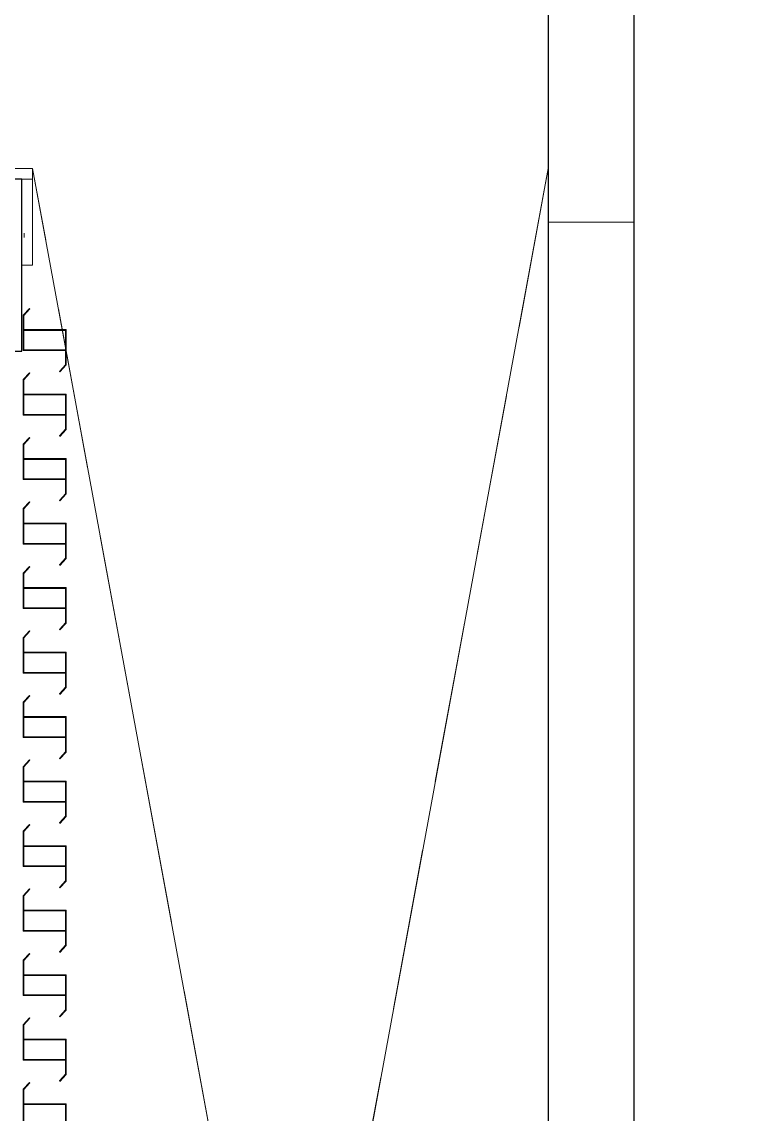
# Model space of a CAD drawing. Header units: millimetres. Extents: x -282761 to 137668, y -273845 to 94451.
# Drawn here: x 104056 to 105778, y -16524 to -13984 of the extents above; entities that cross this region are included whole.
import ezdxf

# ---------------------------------------------------------------- set-up
doc = ezdxf.new("R2010")
doc.units = ezdxf.units.MM
doc.linetypes.add('BLK_2 - 1ST__2ND_STOREY_PLAN-archi clean_11 SEPT 2024$0$IDA - Hidden 065', pattern=[537.5, 375, -162.5])
for name, color, linetype, lineweight in [('BLK_2 - 1ST__2ND_STOREY_PLAN-archi clean_11 SEPT 2024$0$0-1', 8, 'Continuous', 5), ('BLK_2 - 1ST__2ND_STOREY_PLAN-archi clean_11 SEPT 2024$0$1599_DB_A_BLK2_HQ_R21-2ND STOREY 20230517--$0$S-_COLN----_E', 8, 'Continuous', 9), ('BLK_2 - 1ST__2ND_STOREY_PLAN-archi clean_11 SEPT 2024$0$1599_DB_A_BLK2_HQ_R21-2ND STOREY 20230517--$0$S-_COLN----_E-1', 8, 'Continuous', 25), ('BLK_2 - 1ST__2ND_STOREY_PLAN-archi clean_11 SEPT 2024$0$_CATCHMENT_DRAIN', 8, 'Continuous', 0), ('BLK_2 - 1ST__2ND_STOREY_PLAN-archi clean_11 SEPT 2024$0$A-_DETA----_E-2', 8, 'BLK_2 - 1ST__2ND_STOREY_PLAN-archi clean_11 SEPT 2024$0$IDA - Hidden 065', 9), ('BLK_2 - 1ST__2ND_STOREY_PLAN-archi clean_11 SEPT 2024$0$A-_FLOR----_E', 8, 'Continuous', 9), ('BLK_2 - 1ST__2ND_STOREY_PLAN-archi clean_11 SEPT 2024$0$A-_GENM----_M', 8, 'Continuous', 9), ('BLK_2 - 1ST__2ND_STOREY_PLAN-archi clean_11 SEPT 2024$0$A-_WALL----_E', 8, 'Continuous', 9), ('BLK_2 - 1ST__2ND_STOREY_PLAN-archi clean_11 SEPT 2024$0$A-_WALL----_E-1', 8, 'Continuous', 18), ('BLK_2 - 1ST__2ND_STOREY_PLAN-archi clean_11 SEPT 2024$0$A-_WALL----_H-1', 8, 'Continuous', 9)]:
    doc.layers.add(name, color=color, linetype=linetype, lineweight=lineweight)
doc.layers.add('BLK_2 - 1ST__2ND_STOREY_PLAN-archi clean_11 SEPT 2024$0$Retaining Walls', color=8, linetype='Continuous')

# ---------------------------------------------------------------- blocks, each defined once
blk = doc.blocks.new('BLK_2 - 1ST__2ND_STOREY_PLAN-archi clean_11 SEPT 2024$0$1599_DB_A_BLK2_HQ_R21_rvt-2-BLK 2 2ND STOREY PLAN')
at = {"layer": 'BLK_2 - 1ST__2ND_STOREY_PLAN-archi clean_11 SEPT 2024$0$A-_WALL----_H-1'}
h = blk.add_hatch(dxfattribs=at)
h.set_pattern_fill('FP_4', color=256, style=0, pattern_type=2)
h.set_pattern_definition([(0, (0, 0), (635, 635), [79.375, -555.625]), (90, (0, 0), (-635, 635), [79.375, -555.625]), (135, (79.38, 0), (-635.0003, 0), [112.253, -785.772]), (0, (79.4, 357.2), (635, 635), [79.375, -555.625]), (45, (119.06, 317.5), (0, 635.0003), [56.127, -841.899]), (135, (119.06, 317.5), (-635.0003, 0), [56.127, -841.899]), (0, (317.5, 515.94), (635, 635), [112.253, -522.747]), (45, (317.5, 515.94), (0, 635.0003), [79.375, -818.651]), (135, (429.75, 515.94), (-635.0003, 0), [79.375, -818.651]), (90, (436.56, 158.75), (-635, 635), [79.375, -555.625]), (45, (436.56, 158.75), (0, 635.0003), [56.127, -841.899]), (135, (476.25, 198.44), (-635.0003, 0), [56.127, -841.899]), (0, (79.4, 158.75), (635, 635), [39.687, -531.812]), (0, (555.6, 317.5), (635, 635), [39.687, -531.812]), (90, (357.2, 396.9), (-635, 635), [39.687, -531.812]), (135, (436.56, 39.7), (-635.0003, 0), [56.127, -841.899]), (135, (158.75, 476.25), (-635.0003, 0), [56.127, -841.899]), (45, (297.66, 208.36), (0, 635.0003), [56.127, -841.899]), (90, (218.3, 79.4), (-635, 635), [9.922, -625.078]), (90, (248.05, 347.27), (-635, 635), [9.922, -625.078]), (90, (545.7, 456.4), (-635, 635), [9.922, -625.078]), (90, (555.6, 119.06), (-635, 635), [9.922, -625.078])])
h.paths.add_polyline_path([(-117011.4, -57277.4), (-117011.4, -57077.4), (-117036.4, -57079), (-117036.4, -57277.4)])
h.paths.add_polyline_path([(-118886.4, -57277.4), (-117236.4, -57277.4), (-117236.4, -57077.4), (-120136.4, -57077.4), (-120136.4, -57277.4), (-119584.1, -57277.4)])
at = {"layer": 'BLK_2 - 1ST__2ND_STOREY_PLAN-archi clean_11 SEPT 2024$0$A-_DETA----_E-2'}
for p, q in [((-115811.4, -57052.4), (-117011.4, -63562.4)), ((-115811.4, -63562.4), (-117011.4, -57052.4))]:
    blk.add_line(p, q, dxfattribs=at)
at = {"layer": 'BLK_2 - 1ST__2ND_STOREY_PLAN-archi clean_11 SEPT 2024$0$A-_FLOR----_E'}
blk.add_line((-115611.4, -36902.4), (-115611.4, -67802.4), dxfattribs=at)
at = {"layer": 'BLK_2 - 1ST__2ND_STOREY_PLAN-archi clean_11 SEPT 2024$0$A-_WALL----_E'}
for p, q in [((-115811.4, -57177.4), (-115811.4, -36902.4)), ((-115611.4, -36902.4), (-115611.4, -57177.4)), ((-117011.4, -57052.4), (-117011.4, -57077.4)), ((-117011.4, -57077.4), (-120336.4, -57077.4)), ((-115811.4, -57177.4), (-115611.4, -57177.4)), ((-115811.4, -63562.4), (-115811.4, -57177.4)), ((-115611.4, -57177.4), (-115611.4, -63562.4))]:
    blk.add_line(p, q, dxfattribs=at)
at = {"layer": 'BLK_2 - 1ST__2ND_STOREY_PLAN-archi clean_11 SEPT 2024$0$A-_WALL----_E-1'}
blk.add_line((-117011.4, -57052.4), (-120336.4, -57052.4), dxfattribs=at)
blk = doc.blocks.new('BLK_2 - 1ST__2ND_STOREY_PLAN-archi clean_11 SEPT 2024$0$1599_DB_A_BLK2_HQ_R21-2ND STOREY 20230517--$0$IDA - Rectangle Column - 200W X 400D-V18-LINKVIEW_BLK2_2ND STOREY')
at = {"layer": 'BLK_2 - 1ST__2ND_STOREY_PLAN-archi clean_11 SEPT 2024$0$1599_DB_A_BLK2_HQ_R21-2ND STOREY 20230517--$0$S-_COLN----_E-1'}
for p, q in [((100, 200), (-100, 200)), ((-100, 200), (-100, -200)), ((100, -200), (100, 200)), ((-100, -200), (-70, -200)), ((-30, -200), (100, -200))]:
    blk.add_line(p, q, dxfattribs=at)
blk = doc.blocks.new('BLK_2 - 1ST__2ND_STOREY_PLAN-archi clean_11 SEPT 2024$0$trellis family - trellis family-4726013-BLK2 - 2ND STOREY WALL SETTING OUT')
at = {"layer": 'BLK_2 - 1ST__2ND_STOREY_PLAN-archi clean_11 SEPT 2024$0$A-_GENM----_M'}
for p, q in [((14.4, 3600), (0, 3584.2)), ((0, 3584.2), (0, 3502)), ((0, 3584.2), (0, 3584.2)), ((1.5, 3583.6), (15.4, 3599)), ((1.5, 3550.5), (1.5, 3583.6)), ((1.5, 3583.6), (1.5, 3583.6)), ((15.4, 3599), (14.4, 3600)), ((14.4, 3600), (14.4, 3600)), ((15.4, 3599), (15.4, 3599)), ((100, 3550.5), (1.5, 3550.5)), ((1.5, 3550.5), (1.5, 3550.5)), ((1.5, 3548.9), (98.5, 3548.9)), ((1.5, 3503.5), (1.5, 3548.9)), ((1.5, 3548.9), (1.5, 3548.9)), ((98.5, 3548.9), (98.5, 3503.5)), ((98.5, 3548.9), (98.5, 3548.9)), ((100, 3468.3), (100, 3550.5)), ((100, 3550.5), (100, 3550.5)), ((0, 3502), (98.5, 3502)), ((0, 3502), (0, 3502)), ((98.5, 3503.5), (1.5, 3503.5)), ((1.5, 3503.5), (1.5, 3503.5)), ((98.5, 3503.5), (98.5, 3503.5)), ((98.5, 3502), (98.5, 3468.9)), ((98.5, 3502), (98.5, 3502)), ((98.5, 3468.9), (84.5, 3453.5)), ((85.6, 3452.4), (100, 3468.3)), ((98.5, 3468.9), (98.5, 3468.9)), ((100, 3468.3), (100, 3468.3)), ((14.4, 3450), (0, 3434.2)), ((0, 3434.2), (0, 3352)), ((0, 3434.2), (0, 3434.2)), ((1.5, 3433.6), (15.4, 3449)), ((1.5, 3400.5), (1.5, 3433.6)), ((1.5, 3433.6), (1.5, 3433.6)), ((15.4, 3449), (14.4, 3450)), ((14.4, 3450), (14.4, 3450)), ((15.4, 3449), (15.4, 3449)), ((84.5, 3453.5), (85.6, 3452.4)), ((84.5, 3453.5), (84.5, 3453.5)), ((85.6, 3452.4), (85.6, 3452.4)), ((100, 3400.5), (1.5, 3400.5)), ((1.5, 3400.5), (1.5, 3400.5)), ((1.5, 3398.9), (98.5, 3398.9)), ((1.5, 3353.5), (1.5, 3398.9)), ((1.5, 3398.9), (1.5, 3398.9)), ((98.5, 3398.9), (98.5, 3353.5)), ((98.5, 3398.9), (98.5, 3398.9)), ((100, 3318.3), (100, 3400.5)), ((100, 3400.5), (100, 3400.5)), ((98.5, 3353.5), (1.5, 3353.5)), ((1.5, 3353.5), (1.5, 3353.5)), ((98.5, 3353.5), (98.5, 3353.5)), ((0, 3352), (98.5, 3352)), ((0, 3352), (0, 3352)), ((98.5, 3352), (98.5, 3318.9)), ((98.5, 3352), (98.5, 3352)), ((98.5, 3318.9), (84.5, 3303.5)), ((84.5, 3303.5), (85.6, 3302.4)), ((84.5, 3303.5), (84.5, 3303.5)), ((85.6, 3302.4), (100, 3318.3)), ((85.6, 3302.4), (85.6, 3302.4)), ((98.5, 3318.9), (98.5, 3318.9)), ((100, 3318.3), (100, 3318.3)), ((14.4, 3300), (0, 3284.2)), ((0, 3284.2), (0, 3202)), ((0, 3284.2), (0, 3284.2)), ((1.5, 3283.6), (15.4, 3299)), ((1.5, 3250.5), (1.5, 3283.6)), ((1.5, 3283.6), (1.5, 3283.6)), ((15.4, 3299), (14.4, 3300)), ((14.4, 3300), (14.4, 3300)), ((15.4, 3299), (15.4, 3299)), ((100, 3250.5), (1.5, 3250.5)), ((1.5, 3250.5), (1.5, 3250.5)), ((1.5, 3248.9), (98.5, 3248.9)), ((1.5, 3203.5), (1.5, 3248.9)), ((1.5, 3248.9), (1.5, 3248.9)), ((98.5, 3248.9), (98.5, 3203.5)), ((98.5, 3248.9), (98.5, 3248.9)), ((100, 3168.3), (100, 3250.5)), ((100, 3250.5), (100, 3250.5)), ((0, 3202), (98.5, 3202)), ((0, 3202), (0, 3202)), ((98.5, 3203.5), (1.5, 3203.5)), ((1.5, 3203.5), (1.5, 3203.5)), ((98.5, 3203.5), (98.5, 3203.5)), ((98.5, 3202), (98.5, 3168.9)), ((98.5, 3202), (98.5, 3202)), ((14.4, 3150), (0, 3134.2)), ((15.4, 3149), (14.4, 3150)), ((14.4, 3150), (14.4, 3150)), ((98.5, 3168.9), (84.5, 3153.5)), ((84.5, 3153.5), (85.6, 3152.4)), ((84.5, 3153.5), (84.5, 3153.5)), ((85.6, 3152.4), (100, 3168.3)), ((85.6, 3152.4), (85.6, 3152.4)), ((98.5, 3168.9), (98.5, 3168.9)), ((100, 3168.3), (100, 3168.3)), ((0, 3134.2), (0, 3052)), ((0, 3134.2), (0, 3134.2)), ((1.5, 3133.6), (15.4, 3149)), ((1.5, 3100.5), (1.5, 3133.6)), ((1.5, 3133.6), (1.5, 3133.6)), ((15.4, 3149), (15.4, 3149)), ((100, 3100.5), (1.5, 3100.5)), ((1.5, 3100.5), (1.5, 3100.5)), ((100, 3018.3), (100, 3100.5)), ((100, 3100.5), (100, 3100.5)), ((1.5, 3098.9), (98.5, 3098.9)), ((1.5, 3053.5), (1.5, 3098.9)), ((1.5, 3098.9), (1.5, 3098.9)), ((98.5, 3098.9), (98.5, 3053.5)), ((98.5, 3098.9), (98.5, 3098.9)), ((0, 3052), (98.5, 3052)), ((0, 3052), (0, 3052)), ((98.5, 3053.5), (1.5, 3053.5)), ((1.5, 3053.5), (1.5, 3053.5)), ((98.5, 3053.5), (98.5, 3053.5)), ((98.5, 3052), (98.5, 3018.9)), ((98.5, 3052), (98.5, 3052)), ((14.4, 3000), (0, 2984.2)), ((1.5, 2983.6), (15.4, 2999)), ((15.4, 2999), (14.4, 3000)), ((14.4, 3000), (14.4, 3000)), ((15.4, 2999), (15.4, 2999)), ((98.5, 3018.9), (84.5, 3003.5)), ((84.5, 3003.5), (85.6, 3002.4)), ((84.5, 3003.5), (84.5, 3003.5)), ((85.6, 3002.4), (100, 3018.3)), ((85.6, 3002.4), (85.6, 3002.4)), ((98.5, 3018.9), (98.5, 3018.9)), ((100, 3018.3), (100, 3018.3)), ((0, 2984.2), (0, 2902)), ((0, 2984.2), (0, 2984.2)), ((1.5, 2950.5), (1.5, 2983.6)), ((1.5, 2983.6), (1.5, 2983.6)), ((100, 2950.5), (1.5, 2950.5)), ((1.5, 2950.5), (1.5, 2950.5)), ((1.5, 2948.9), (98.5, 2948.9)), ((1.5, 2903.5), (1.5, 2948.9)), ((1.5, 2948.9), (1.5, 2948.9)), ((98.5, 2948.9), (98.5, 2903.5)), ((98.5, 2948.9), (98.5, 2948.9)), ((100, 2868.3), (100, 2950.5)), ((100, 2950.5), (100, 2950.5)), ((0, 2902), (98.5, 2902)), ((0, 2902), (0, 2902)), ((98.5, 2903.5), (1.5, 2903.5)), ((1.5, 2903.5), (1.5, 2903.5)), ((98.5, 2903.5), (98.5, 2903.5)), ((98.5, 2902), (98.5, 2868.9)), ((98.5, 2902), (98.5, 2902)), ((14.4, 2850), (0, 2834.2)), ((1.5, 2833.6), (15.4, 2849)), ((15.4, 2849), (14.4, 2850)), ((14.4, 2850), (14.4, 2850)), ((15.4, 2849), (15.4, 2849)), ((98.5, 2868.9), (84.5, 2853.5)), ((84.5, 2853.5), (85.6, 2852.4)), ((84.5, 2853.5), (84.5, 2853.5)), ((85.6, 2852.4), (100, 2868.3)), ((85.6, 2852.4), (85.6, 2852.4)), ((98.5, 2868.9), (98.5, 2868.9)), ((100, 2868.3), (100, 2868.3)), ((0, 2834.2), (0, 2752)), ((0, 2834.2), (0, 2834.2)), ((1.5, 2800.5), (1.5, 2833.6)), ((1.5, 2833.6), (1.5, 2833.6)), ((100, 2800.5), (1.5, 2800.5)), ((1.5, 2800.5), (1.5, 2800.5)), ((1.5, 2798.9), (98.5, 2798.9)), ((1.5, 2753.5), (1.5, 2798.9)), ((1.5, 2798.9), (1.5, 2798.9)), ((98.5, 2798.9), (98.5, 2753.5)), ((98.5, 2798.9), (98.5, 2798.9)), ((100, 2718.3), (100, 2800.5)), ((100, 2800.5), (100, 2800.5)), ((0, 2752), (98.5, 2752)), ((0, 2752), (0, 2752)), ((98.5, 2753.5), (1.5, 2753.5)), ((1.5, 2753.5), (1.5, 2753.5)), ((98.5, 2753.5), (98.5, 2753.5)), ((98.5, 2752), (98.5, 2718.9)), ((98.5, 2752), (98.5, 2752)), ((98.5, 2718.9), (84.5, 2703.5)), ((85.6, 2702.4), (100, 2718.3)), ((98.5, 2718.9), (98.5, 2718.9)), ((100, 2718.3), (100, 2718.3)), ((14.4, 2700), (0, 2684.2)), ((1.5, 2683.6), (15.4, 2699)), ((15.4, 2699), (14.4, 2700)), ((14.4, 2700), (14.4, 2700)), ((15.4, 2699), (15.4, 2699)), ((84.5, 2703.5), (85.6, 2702.4)), ((84.5, 2703.5), (84.5, 2703.5)), ((85.6, 2702.4), (85.6, 2702.4)), ((0, 2684.2), (0, 2602)), ((0, 2684.2), (0, 2684.2)), ((1.5, 2650.5), (1.5, 2683.6)), ((1.5, 2683.6), (1.5, 2683.6)), ((100, 2650.5), (1.5, 2650.5)), ((1.5, 2650.5), (1.5, 2650.5)), ((1.5, 2648.9), (98.5, 2648.9)), ((1.5, 2603.5), (1.5, 2648.9)), ((1.5, 2648.9), (1.5, 2648.9)), ((98.5, 2648.9), (98.5, 2603.5)), ((98.5, 2648.9), (98.5, 2648.9)), ((100, 2568.3), (100, 2650.5)), ((100, 2650.5), (100, 2650.5)), ((0, 2602), (98.5, 2602)), ((0, 2602), (0, 2602)), ((98.5, 2603.5), (1.5, 2603.5)), ((1.5, 2603.5), (1.5, 2603.5)), ((98.5, 2603.5), (98.5, 2603.5)), ((98.5, 2602), (98.5, 2568.9)), ((98.5, 2602), (98.5, 2602)), ((98.5, 2568.9), (84.5, 2553.5)), ((85.6, 2552.4), (100, 2568.3)), ((98.5, 2568.9), (98.5, 2568.9)), ((100, 2568.3), (100, 2568.3)), ((14.4, 2550), (0, 2534.2)), ((1.5, 2533.6), (15.4, 2549)), ((15.4, 2549), (14.4, 2550)), ((14.4, 2550), (14.4, 2550)), ((15.4, 2549), (15.4, 2549)), ((84.5, 2553.5), (85.6, 2552.4)), ((84.5, 2553.5), (84.5, 2553.5)), ((85.6, 2552.4), (85.6, 2552.4)), ((0, 2534.2), (0, 2452)), ((0, 2534.2), (0, 2534.2)), ((1.5, 2500.5), (1.5, 2533.6)), ((1.5, 2533.6), (1.5, 2533.6)), ((100, 2500.5), (1.5, 2500.5)), ((1.5, 2500.5), (1.5, 2500.5)), ((1.5, 2498.9), (98.5, 2498.9)), ((1.5, 2453.5), (1.5, 2498.9)), ((1.5, 2498.9), (1.5, 2498.9)), ((98.5, 2498.9), (98.5, 2453.5)), ((98.5, 2498.9), (98.5, 2498.9)), ((100, 2418.3), (100, 2500.5)), ((100, 2500.5), (100, 2500.5)), ((0, 2452), (98.5, 2452)), ((0, 2452), (0, 2452)), ((98.5, 2453.5), (1.5, 2453.5)), ((1.5, 2453.5), (1.5, 2453.5)), ((98.5, 2453.5), (98.5, 2453.5)), ((98.5, 2452), (98.5, 2418.9)), ((98.5, 2452), (98.5, 2452)), ((98.5, 2418.9), (84.5, 2403.5)), ((85.6, 2402.4), (100, 2418.3)), ((98.5, 2418.9), (98.5, 2418.9)), ((100, 2418.3), (100, 2418.3)), ((14.4, 2400), (0, 2384.2)), ((1.5, 2383.6), (15.4, 2399)), ((15.4, 2399), (14.4, 2400)), ((14.4, 2400), (14.4, 2400)), ((15.4, 2399), (15.4, 2399)), ((84.5, 2403.5), (85.6, 2402.4)), ((84.5, 2403.5), (84.5, 2403.5)), ((85.6, 2402.4), (85.6, 2402.4)), ((0, 2384.2), (0, 2302)), ((0, 2384.2), (0, 2384.2)), ((1.5, 2350.5), (1.5, 2383.6)), ((1.5, 2383.6), (1.5, 2383.6)), ((100, 2350.5), (1.5, 2350.5)), ((1.5, 2350.5), (1.5, 2350.5)), ((1.5, 2348.9), (98.5, 2348.9)), ((1.5, 2303.5), (1.5, 2348.9)), ((1.5, 2348.9), (1.5, 2348.9)), ((98.5, 2348.9), (98.5, 2303.5)), ((98.5, 2348.9), (98.5, 2348.9)), ((100, 2268.3), (100, 2350.5)), ((100, 2350.5), (100, 2350.5)), ((0, 2302), (98.5, 2302)), ((0, 2302), (0, 2302)), ((98.5, 2303.5), (1.5, 2303.5)), ((1.5, 2303.5), (1.5, 2303.5)), ((98.5, 2303.5), (98.5, 2303.5)), ((98.5, 2302), (98.5, 2268.9)), ((98.5, 2302), (98.5, 2302)), ((98.5, 2268.9), (84.5, 2253.5)), ((85.6, 2252.4), (100, 2268.3)), ((98.5, 2268.9), (98.5, 2268.9)), ((100, 2268.3), (100, 2268.3)), ((14.4, 2250), (0, 2234.2)), ((1.5, 2233.6), (15.4, 2249)), ((15.4, 2249), (14.4, 2250)), ((14.4, 2250), (14.4, 2250)), ((15.4, 2249), (15.4, 2249)), ((84.5, 2253.5), (85.6, 2252.4)), ((84.5, 2253.5), (84.5, 2253.5)), ((85.6, 2252.4), (85.6, 2252.4)), ((0, 2234.2), (0, 2152)), ((0, 2234.2), (0, 2234.2)), ((1.5, 2200.5), (1.5, 2233.6)), ((1.5, 2233.6), (1.5, 2233.6)), ((100, 2200.5), (1.5, 2200.5)), ((1.5, 2200.5), (1.5, 2200.5)), ((1.5, 2198.9), (98.5, 2198.9)), ((1.5, 2153.5), (1.5, 2198.9)), ((1.5, 2198.9), (1.5, 2198.9)), ((98.5, 2198.9), (98.5, 2153.5)), ((98.5, 2198.9), (98.5, 2198.9)), ((100, 2118.3), (100, 2200.5)), ((100, 2200.5), (100, 2200.5)), ((0, 2152), (98.5, 2152)), ((0, 2152), (0, 2152)), ((98.5, 2153.5), (1.5, 2153.5)), ((1.5, 2153.5), (1.5, 2153.5)), ((98.5, 2153.5), (98.5, 2153.5)), ((98.5, 2152), (98.5, 2118.9)), ((98.5, 2152), (98.5, 2152)), ((98.5, 2118.9), (84.5, 2103.5)), ((85.6, 2102.4), (100, 2118.3)), ((98.5, 2118.9), (98.5, 2118.9)), ((100, 2118.3), (100, 2118.3)), ((14.4, 2100), (0, 2084.2)), ((0, 2084.2), (0, 2002)), ((0, 2084.2), (0, 2084.2)), ((1.5, 2083.6), (15.4, 2099)), ((1.5, 2050.5), (1.5, 2083.6)), ((1.5, 2083.6), (1.5, 2083.6)), ((15.4, 2099), (14.4, 2100)), ((14.4, 2100), (14.4, 2100)), ((15.4, 2099), (15.4, 2099)), ((84.5, 2103.5), (85.6, 2102.4)), ((84.5, 2103.5), (84.5, 2103.5)), ((85.6, 2102.4), (85.6, 2102.4)), ((100, 2050.5), (1.5, 2050.5)), ((1.5, 2050.5), (1.5, 2050.5)), ((1.5, 2048.9), (98.5, 2048.9)), ((1.5, 2003.5), (1.5, 2048.9)), ((1.5, 2048.9), (1.5, 2048.9)), ((98.5, 2048.9), (98.5, 2003.5)), ((98.5, 2048.9), (98.5, 2048.9)), ((100, 1968.3), (100, 2050.5)), ((100, 2050.5), (100, 2050.5)), ((0, 2002), (98.5, 2002)), ((0, 2002), (0, 2002)), ((98.5, 2003.5), (1.5, 2003.5)), ((1.5, 2003.5), (1.5, 2003.5)), ((98.5, 2003.5), (98.5, 2003.5)), ((98.5, 2002), (98.5, 1968.9)), ((98.5, 2002), (98.5, 2002)), ((98.5, 1968.9), (84.5, 1953.5)), ((85.6, 1952.4), (100, 1968.3)), ((98.5, 1968.9), (98.5, 1968.9)), ((100, 1968.3), (100, 1968.3)), ((14.4, 1950), (0, 1934.2)), ((0, 1934.2), (0, 1852)), ((0, 1934.2), (0, 1934.2)), ((1.5, 1933.6), (15.4, 1949)), ((1.5, 1900.5), (1.5, 1933.6)), ((1.5, 1933.6), (1.5, 1933.6)), ((15.4, 1949), (14.4, 1950)), ((14.4, 1950), (14.4, 1950)), ((15.4, 1949), (15.4, 1949)), ((84.5, 1953.5), (85.6, 1952.4)), ((84.5, 1953.5), (84.5, 1953.5)), ((85.6, 1952.4), (85.6, 1952.4)), ((100, 1900.5), (1.5, 1900.5)), ((1.5, 1900.5), (1.5, 1900.5)), ((1.5, 1898.9), (98.5, 1898.9)), ((1.5, 1853.5), (1.5, 1898.9)), ((1.5, 1898.9), (1.5, 1898.9)), ((98.5, 1898.9), (98.5, 1853.5)), ((98.5, 1898.9), (98.5, 1898.9)), ((100, 1818.3), (100, 1900.5)), ((100, 1900.5), (100, 1900.5)), ((0, 1852), (98.5, 1852)), ((0, 1852), (0, 1852)), ((98.5, 1853.5), (1.5, 1853.5)), ((1.5, 1853.5), (1.5, 1853.5)), ((98.5, 1853.5), (98.5, 1853.5)), ((98.5, 1852), (98.5, 1818.9)), ((98.5, 1852), (98.5, 1852)), ((98.5, 1818.9), (84.5, 1803.5)), ((85.6, 1802.4), (100, 1818.3)), ((98.5, 1818.9), (98.5, 1818.9)), ((100, 1818.3), (100, 1818.3)), ((14.4, 1800), (0, 1784.2)), ((0, 1784.2), (0, 1702)), ((0, 1784.2), (0, 1784.2)), ((1.5, 1783.6), (15.4, 1799)), ((1.5, 1750.5), (1.5, 1783.6)), ((1.5, 1783.6), (1.5, 1783.6)), ((15.4, 1799), (14.4, 1800)), ((14.4, 1800), (14.4, 1800)), ((15.4, 1799), (15.4, 1799)), ((84.5, 1803.5), (85.6, 1802.4)), ((84.5, 1803.5), (84.5, 1803.5)), ((85.6, 1802.4), (85.6, 1802.4)), ((100, 1750.5), (1.5, 1750.5)), ((1.5, 1750.5), (1.5, 1750.5)), ((1.5, 1748.9), (98.5, 1748.9)), ((1.5, 1703.5), (1.5, 1748.9)), ((1.5, 1748.9), (1.5, 1748.9)), ((98.5, 1748.9), (98.5, 1703.5)), ((98.5, 1748.9), (98.5, 1748.9)), ((100, 1668.3), (100, 1750.5)), ((100, 1750.5), (100, 1750.5))]:
    blk.add_line(p, q, dxfattribs=at)
blk = doc.blocks.new('BLK_2 - 1ST__2ND_STOREY_PLAN-archi clean_11 SEPT 2024')
at = {"layer": 'BLK_2 - 1ST__2ND_STOREY_PLAN-archi clean_11 SEPT 2024$0$1599_DB_A_BLK2_HQ_R21-2ND STOREY 20230517--$0$S-_COLN----_E'}
h = blk.add_hatch(dxfattribs=at)
h.set_pattern_fill('FP_4', color=256, style=0, pattern_type=2)
h.set_pattern_definition([(0, (-41522.25, -42727.7), (635, 635), [79.375, -555.625]), (90, (-41522.25, -42727.7), (-635, 635), [79.375, -555.625]), (135, (-41442.9, -42727.7), (-635, 0), [112.253, -785.772]), (0, (-41442.9, -42370.5), (635, 635), [79.375, -555.625]), (45, (-41403.2, -42410.2), (0, 635), [56.127, -841.899]), (135, (-41403.2, -42410.2), (-635, 0), [56.127, -841.899]), (0, (-41204.75, -42211.8), (635, 635), [112.253, -522.747]), (45, (-41204.75, -42211.78), (0, 635), [79.375, -818.651]), (135, (-41092.5, -42211.78), (-635, 0), [79.375, -818.651]), (90, (-41085.7, -42568.96), (-635, 635), [79.375, -555.625]), (45, (-41085.7, -42568.96), (0, 635), [56.127, -841.899]), (135, (-41046, -42529.3), (-635, 0), [56.127, -841.899]), (0, (-41442.9, -42568.96), (635, 635), [39.687, -531.812]), (0, (-40966.6, -42410.2), (635, 635), [39.687, -531.812]), (90, (-41165.07, -42330.84), (-635, 635), [39.687, -531.812]), (135, (-41085.7, -42688.03), (-635, 0), [56.127, -841.899]), (135, (-41363.5, -42251.46), (-635, 0), [56.127, -841.899]), (45, (-41224.6, -42519.36), (0, 635), [56.127, -841.899]), (90, (-41304, -42648.34), (-635, 635), [9.922, -625.078]), (90, (-41274.2, -42380.45), (-635, 635), [9.922, -625.078]), (90, (-40976.55, -42271.3), (-635, 635), [9.922, -625.078]), (90, (-40966.6, -42608.65), (-635, 635), [9.922, -625.078])])
h.paths.add_polyline_path([(-27237, -57277.4), (-27226.5, -57277.4), (-27226.5, -57077.4), (-27251.5, -57079), (-27251.5, -57277.4)], flags=0)
for p, q in [((-26026.5, -57177.4), (-26026.5, -36902.4)), ((-25826.5, -36902.4), (-25826.5, -57177.4)), ((-27226.5, -57052.4), (-34426.5, -57052.4)), ((-26026.5, -63562.4), (-27226.5, -57052.4)), ((-26026.5, -57052.4), (-27226.5, -63562.4)), ((-27226.5, -57277.4), (-27226.5, -57052.4)), ((-27226.5, -57077.4), (-27251.5, -57077.4)), ((-26026.5, -63562.4), (-26026.5, -57177.4)), ((-26026.5, -57177.4), (-25826.5, -57177.4)), ((-25826.5, -57177.4), (-25826.5, -67802.4)), ((-27251.5, -57277.4), (-27226.5, -57277.4))]:
    blk.add_line(p, q, dxfattribs=at)
at = {"layer": 'BLK_2 - 1ST__2ND_STOREY_PLAN-archi clean_11 SEPT 2024$0$Retaining Walls', "ltscale": 500}
blk.add_lwpolyline([(-25826.5, -45952.4), (-26026.5, -45952.4), (-26026.5, -65002.4), (-25826.5, -65002.4), (-25826.5, -64762.4), (-25026.5, -64762.4), (-25026.5, -65902.4), (-25826.5, -65902.4), (-25826.5, -65802.4), (-26026.5, -65802.4), (-26026.5, -66102.4), (-20251.5, -66102.4), (-20251.5, -67302.4), (-20051.5, -67302.4), (-20051.5, -57952.4), (-19626.5, -57052.4), (-19626.5, -45952.4), (-19826.5, -45952.4), (-19826.5, -57007.5), (-20251.5, -57907.5), (-20251.5, -65902.4), (-24826.5, -65902.4), (-24826.5, -64562.4), (-25826.5, -64562.4)], close=True, dxfattribs=at)
at = {"layer": 'BLK_2 - 1ST__2ND_STOREY_PLAN-archi clean_11 SEPT 2024$0$0-1'}
blk.add_blockref('BLK_2 - 1ST__2ND_STOREY_PLAN-archi clean_11 SEPT 2024$0$1599_DB_A_BLK2_HQ_R21_rvt-2-BLK 2 2ND STOREY PLAN', (89784.8, 0), dxfattribs=at)
at = {"layer": 'BLK_2 - 1ST__2ND_STOREY_PLAN-archi clean_11 SEPT 2024$0$1599_DB_A_BLK2_HQ_R21-2ND STOREY 20230517--$0$S-_COLN----_E'}
blk.add_blockref('BLK_2 - 1ST__2ND_STOREY_PLAN-archi clean_11 SEPT 2024$0$1599_DB_A_BLK2_HQ_R21-2ND STOREY 20230517--$0$IDA - Rectangle Column - 200W X 400D-V18-LINKVIEW_BLK2_2ND STOREY', (-27351.5, -57277.4), dxfattribs=at)
at = {"layer": 'BLK_2 - 1ST__2ND_STOREY_PLAN-archi clean_11 SEPT 2024$0$A-_GENM----_M'}
blk.add_blockref('BLK_2 - 1ST__2ND_STOREY_PLAN-archi clean_11 SEPT 2024$0$trellis family - trellis family-4726013-BLK2 - 2ND STOREY WALL SETTING OUT', (-27248.5, -60977.8), dxfattribs=at)

msp = doc.modelspace()

# ---------------------------------------------------------------- block references
at = {"layer": 'BLK_2 - 1ST__2ND_STOREY_PLAN-archi clean_11 SEPT 2024$0$_CATCHMENT_DRAIN'}
msp.add_blockref('BLK_2 - 1ST__2ND_STOREY_PLAN-archi clean_11 SEPT 2024', (131307.1, 42727.7), dxfattribs=at)

doc.saveas('drawing.dxf')
